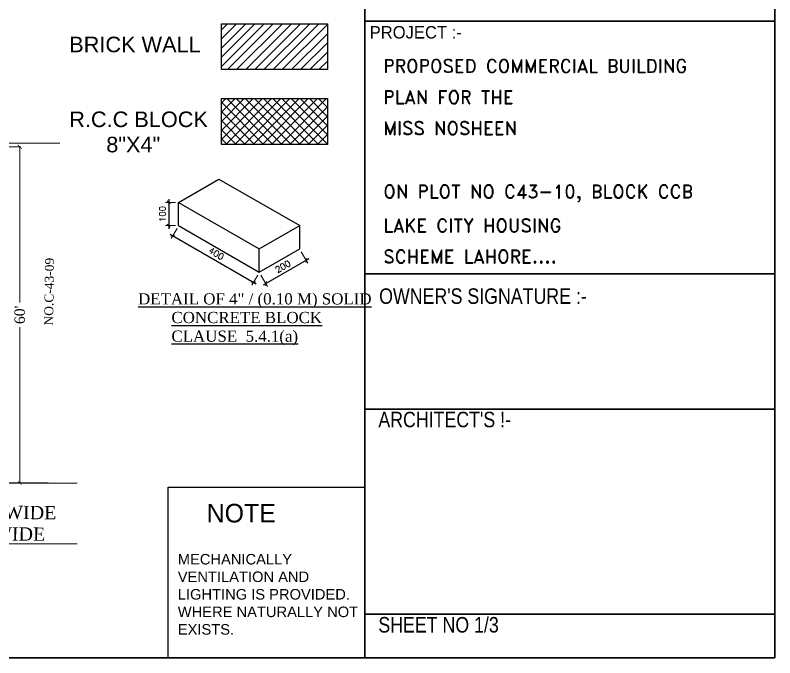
# Model space of a CAD drawing. Header units: inches. Extents: x 137014 to 144844, y -150241 to -148176.
# Drawn here: x 138303 to 138890, y -150239 to -149743 of the extents above; entities that cross this region are included whole.
import ezdxf

# ---------------------------------------------------------------- set-up
doc = ezdxf.new("R2010")
doc.units = ezdxf.units.IN
doc.header["$LTSCALE"] = 15
doc.header["$MEASUREMENT"] = 0
doc.header["$PDMODE"] = 2
doc.layers.get('0').update_dxf_attribs({"linetype": 'CONTINUOUS'})
doc.layers.get('Defpoints').update_dxf_attribs({"linetype": 'CONTINUOUS'})
for name, color, linetype, lineweight in [('DIM1', 9, 'CONTINUOUS', 13), ('DIMENSION', 251, 'CONTINUOUS', 15), ('SEAL', 5, 'CONTINUOUS', 5), ('SIZE', 7, 'CONTINUOUS', 20), ('tex2', 2, 'CONTINUOUS', 0), ('WALL', 1, 'CONTINUOUS', 30)]:
    doc.layers.add(name, color=color, linetype=linetype, lineweight=lineweight)
for name, color, linetype in [('dimenion', 8, 'CONTINUOUS'), ('HATCH', 252, 'CONTINUOUS'), ('LETTERING', 51, 'CONTINUOUS'), ('TEXT', 2, 'CONTINUOUS'), ('W', 2, 'CONTINUOUS'), ('WINDOW', 140, 'CONTINUOUS')]:
    doc.layers.add(name, color=color, linetype=linetype)
doc.styles.add('09 inch', font='arial.ttf', dxfattribs={"height": 9})
doc.styles.add('AR', font='arial.ttf', dxfattribs={"width": 0.7})
doc.styles.add('arial', font='times.ttf')
doc.styles.add('ROMANTIC', font='rom_____.pfb')
doc.styles.add('SIZE', font='comic.ttf', dxfattribs={"height": 6})
doc.styles.get("Standard").update_dxf_attribs({"font": 'romand.shx', "height": 8})
doc.styles.add('style4', font='arial.ttf')
doc.styles.add('times', font='times.ttf', dxfattribs={"height": 6})
doc.styles.add('TITLE', font='technic_.ttf', dxfattribs={"height": 18})
doc.dimstyles.new('ISO-25', dxfattribs={"dimscale": 0.7, "dimtxt": 0.2, "dimasz": 0.15, "dimexe": 0.15, "dimexo": 0.1, "dimgap": 0.1, "dimtad": 0, "dimzin": 1, "dimdsep": 46, "dimtxsty": 'Standard', "dimblk": 'OBLIQUE', "dimcen": 0.25, "dimdle": 0.15, "dimclrd": 4, "dimclre": 4, "dimclrt": 7, "dimadec": 0, "dimazin": 0, "dimtfac": 1, "dimtofl": 0, "dimtmove": 1, "dimatfit": 3, "dimldrblk": 'OBLIQUE', "dimfxl": 0.15, "dimtolj": 1, "dimlwe": 13, "dimarcsym": 0})
doc.dimstyles.new('NAUMAN', dxfattribs={"dimtxt": 7, "dimasz": 3, "dimexe": 0.5, "dimexo": 2, "dimgap": 3, "dimtad": 0, "dimdec": 1, "dimzin": 0, "dimdsep": 46, "dimlunit": 4, "dimtxsty": 'times', "dimblk1": 'ARCHTICK', "dimblk2": 'ARCHTICK', "dimsah": 1, "dimcen": 0, "dimdle": 0.5, "dimclrd": 256, "dimclre": 256, "dimclrt": 2, "dimadec": 0, "dimazin": 0, "dimtfac": 1, "dimtdec": 1, "dimtix": 1, "dimtofl": 0, "dimtmove": 1, "dimatfit": 3, "dimldrblk": 'ARCHTICK', "dimfxl": 4, "dimtolj": 1, "dimtzin": 0, "dimarcsym": 0})

# ---------------------------------------------------------------- blocks, each defined once
blk = doc.blocks.new('_ARCHTICK')
at = {"color": 0, "linetype": 'ByBlock', "const_width": 0.15}
blk.add_lwpolyline([(-0.5, -0.5), (0.5, 0.5)], dxfattribs=at)
blk = doc.blocks.new('*D209')
at = {"layer": 'Defpoints', "color": 0, "ltscale": 5, "transparency": 16777216}
for p in [(138061.83, -141333.18), (138061.83, -141592.75), (138072.95, -141592.75)]:
    blk.add_point(p, dxfattribs=at)
at = {"layer": 'HATCH', "lineweight": -2, "ltscale": 5, "transparency": 16777216}
for p, q in [((138063.83, -141333.18), (138073.45, -141333.18)), ((138072.95, -141332.68), (138072.95, -141453.5)), ((138072.95, -141593.25), (138072.95, -141472.43)), ((138063.83, -141592.75), (138073.45, -141592.75))]:
    blk.add_line(p, q, dxfattribs=at)
at = {"layer": 'HATCH', "lineweight": -2, "ltscale": 5, "transparency": 16777216, "xscale": 3, "yscale": 3, "zscale": 3}
for p, rotation in [((138072.95, -141333.18), 90), ((138072.95, -141592.75), 270)]:
    blk.add_blockref('_ARCHTICK', p, dxfattribs=dict(at, rotation=rotation))
at = {"layer": 'HATCH', "color": 2, "ltscale": 5, "transparency": 16777216, "insert": (138072.95, -141462.96), "char_height": 6, "attachment_point": 5, "rotation": 90, "style": 'times'}
blk.add_mtext("\\A1;{\\H1.333x;60'}", dxfattribs=at)
blk = doc.blocks.new('*D210')
at = {"layer": 'Defpoints', "color": 0, "ltscale": 5, "transparency": 16777216}
for p in [(137934.94, -141592.79), (138061.83, -141592.75), (137934.94, -141600.11)]:
    blk.add_point(p, dxfattribs=at)
at = {"layer": 'HATCH', "lineweight": -2, "ltscale": 5, "transparency": 16777216}
for p, q in [((137934.94, -141594.79), (137934.94, -141600.61)), ((138061.83, -141594.75), (138061.83, -141600.57)), ((137934.44, -141600.11), (137988.91, -141600.09)), ((138062.33, -141600.07), (138007.87, -141600.09))]:
    blk.add_line(p, q, dxfattribs=at)
at = {"layer": 'HATCH', "lineweight": -2, "ltscale": 5, "transparency": 16777216, "xscale": 3, "yscale": 3, "zscale": 3}
for p, rotation in [((137934.94, -141600.11), 180.017741368843), ((138061.83, -141600.07), 0.01774136884298727)]:
    blk.add_blockref('_ARCHTICK', p, dxfattribs=dict(at, rotation=rotation))
at = {"layer": 'HATCH', "color": 2, "ltscale": 5, "transparency": 16777216, "insert": (137998.39, -141600.09), "char_height": 6, "attachment_point": 5, "rotation": 0.01774, "style": 'times'}
blk.add_mtext("\\A1;{\\H1.333x;30'}", dxfattribs=at)
blk = doc.blocks.new('*D211')
at = {"layer": 'Defpoints', "color": 0, "ltscale": 5, "transparency": 16777216}
for p in [(137934.94, -141312.92), (137934.94, -141330.52), (138061.83, -141330.52)]:
    blk.add_point(p, dxfattribs=at)
at = {"layer": 'HATCH', "lineweight": -2, "ltscale": 5, "transparency": 16777216}
for p, q in [((137934.44, -141312.92), (137989.11, -141312.92)), ((137934.94, -141328.52), (137934.94, -141312.42)), ((138062.33, -141312.92), (138007.66, -141312.92)), ((138061.83, -141328.52), (138061.83, -141312.42))]:
    blk.add_line(p, q, dxfattribs=at)
at = {"layer": 'HATCH', "lineweight": -2, "ltscale": 5, "transparency": 16777216, "xscale": 3, "yscale": 3, "zscale": 3, "rotation": 180}
blk.add_blockref('_ARCHTICK', (137934.94, -141312.92), dxfattribs=at)
at = {"layer": 'HATCH', "lineweight": -2, "ltscale": 5, "transparency": 16777216, "xscale": 3, "yscale": 3, "zscale": 3}
blk.add_blockref('_ARCHTICK', (138061.83, -141312.92), dxfattribs=at)
at = {"layer": 'HATCH', "color": 2, "ltscale": 5, "transparency": 16777216, "insert": (137998.39, -141312.92), "char_height": 6, "attachment_point": 5, "style": 'times'}
blk.add_mtext("\\A1;{\\H1.333x;30}'", dxfattribs=at)
blk = doc.blocks.new('*D212')
at = {"layer": 'Defpoints', "color": 0, "ltscale": 5, "transparency": 16777216}
for p in [(137934.94, -141330.52), (137922.93, -141592.79), (137934.94, -141592.79)]:
    blk.add_point(p, dxfattribs=at)
at = {"layer": 'HATCH', "lineweight": -2, "ltscale": 5, "transparency": 16777216}
for p, q in [((137932.94, -141330.52), (137922.43, -141330.52)), ((137922.93, -141330.02), (137922.93, -141452.19)), ((137922.93, -141593.29), (137922.93, -141471.12)), ((137932.94, -141592.79), (137922.43, -141592.79))]:
    blk.add_line(p, q, dxfattribs=at)
at = {"layer": 'HATCH', "lineweight": -2, "ltscale": 5, "transparency": 16777216, "xscale": 3, "yscale": 3, "zscale": 3}
for p, rotation in [((137922.93, -141330.52), 90), ((137922.93, -141592.79), 270)]:
    blk.add_blockref('_ARCHTICK', p, dxfattribs=dict(at, rotation=rotation))
at = {"layer": 'HATCH', "color": 2, "ltscale": 5, "transparency": 16777216, "insert": (137922.93, -141461.65), "char_height": 6, "attachment_point": 5, "rotation": 90, "style": 'times'}
blk.add_mtext("\\A1;{\\H1.333x;60'}", dxfattribs=at)
blk = doc.blocks.new('_OBLIQUE')
at = {"color": 0, "linetype": 'ByBlock'}
blk.add_line((-0.5, -0.5), (0.5, 0.5), dxfattribs=at)
blk = doc.blocks.new('*D83')
at = {"layer": 'Defpoints', "color": 0, "ltscale": 0.5, "transparency": 16777216}
for p in [(85916.898, -3160.176), (85919.496, -3161.676), (85919.31, -3161.998)]:
    blk.add_point(p, dxfattribs=at)
at = {"layer": 'DIM1', "lineweight": 13, "ltscale": 0.5, "transparency": 16777216}
for p, q in [((85916.848, -3160.263), (85916.662, -3160.585)), ((85919.446, -3161.763), (85919.26, -3162.085))]:
    blk.add_line(p, q, dxfattribs=at)
at = {"layer": 'DIM1', "lineweight": -2, "ltscale": 0.5, "transparency": 16777216}
blk.add_line((85916.625, -3160.448), (85919.397, -3162.048), dxfattribs=at)
at = {"layer": 'DIM1', "lineweight": -2, "ltscale": 0.5, "transparency": 16777216, "xscale": 0.1, "yscale": 0.1, "zscale": 0.1}
for p, rotation in [((85916.712, -3160.498), 150.0000000000765), ((85919.31, -3161.998), 330.0000000000765)]:
    blk.add_blockref('_OBLIQUE', p, dxfattribs=dict(at, rotation=rotation))
at = {"layer": 'DIM1', "color": 5, "ltscale": 0.5, "transparency": 16777216, "insert": (85918.112, -3161.073), "char_height": 0.2, "attachment_point": 5, "rotation": 330}
blk.add_mtext('\\A1;400', dxfattribs=at)
blk = doc.blocks.new('*D84')
at = {"layer": 'Defpoints', "color": 0, "ltscale": 0.5, "transparency": 16777216}
for p in [(85920.795, -3160.926), (85919.496, -3161.676), (85919.707, -3162.041)]:
    blk.add_point(p, dxfattribs=at)
at = {"layer": 'DIM1', "lineweight": 13, "ltscale": 0.5, "transparency": 16777216}
for p, q in [((85920.845, -3161.013), (85921.056, -3161.378)), ((85919.546, -3161.763), (85919.757, -3162.128))]:
    blk.add_line(p, q, dxfattribs=at)
at = {"layer": 'DIM1', "lineweight": -2, "ltscale": 0.5, "transparency": 16777216}
blk.add_line((85921.093, -3161.241), (85919.621, -3162.091), dxfattribs=at)
at = {"layer": 'DIM1', "lineweight": -2, "ltscale": 0.5, "transparency": 16777216, "xscale": 0.1, "yscale": 0.1, "zscale": 0.1}
for p, rotation in [((85921.006, -3161.291), 30.00000000006249), ((85919.707, -3162.041), 210.0000000000624)]:
    blk.add_blockref('_OBLIQUE', p, dxfattribs=dict(at, rotation=rotation))
at = {"layer": 'DIM1', "color": 5, "ltscale": 0.5, "transparency": 16777216, "insert": (85920.256, -3161.491), "char_height": 0.2, "attachment_point": 5, "rotation": 30}
blk.add_mtext('\\A1;200', dxfattribs=at)
blk = doc.blocks.new('*D85')
at = {"layer": 'Defpoints', "color": 0, "ltscale": 0.5, "transparency": 16777216}
for p in [(85916.898, -3159.426), (85916.58, -3160.176), (85916.898, -3160.176)]:
    blk.add_point(p, dxfattribs=at)
at = {"layer": 'DIM1', "lineweight": -2, "ltscale": 0.5, "transparency": 16777216}
blk.add_line((85916.58, -3159.326), (85916.58, -3160.276), dxfattribs=at)
at = {"layer": 'DIM1', "lineweight": 13, "ltscale": 0.5, "transparency": 16777216}
for p, q in [((85916.798, -3159.426), (85916.48, -3159.426)), ((85916.798, -3160.176), (85916.48, -3160.176))]:
    blk.add_line(p, q, dxfattribs=at)
at = {"layer": 'DIM1', "lineweight": -2, "ltscale": 0.5, "transparency": 16777216, "xscale": 0.1, "yscale": 0.1, "zscale": 0.1}
for p, rotation in [((85916.58, -3159.426), 90), ((85916.58, -3160.176), 270)]:
    blk.add_blockref('_OBLIQUE', p, dxfattribs=dict(at, rotation=rotation))
at = {"layer": 'DIM1', "color": 5, "ltscale": 0.5, "transparency": 16777216, "insert": (85916.378, -3159.801), "char_height": 0.2, "attachment_point": 5, "rotation": 90}
blk.add_mtext('\\A1;100', dxfattribs=at)
blk = doc.blocks.new('FBRE')
at = {"layer": 'DIMENSION', "ltscale": 3}
for p, q in [((137934.94, -141330.52), (137884.05, -141330.52)), ((138061.83, -141330.52), (138103.89, -141330.52)), ((137934.94, -141592.79), (138117.37, -141592.79)), ((137896.67, -141639.85), (138117.37, -141639.85))]:
    blk.add_line(p, q, dxfattribs=at)
at = {"layer": 'HATCH', "ltscale": 5}
for p, q in [((137934.94, -141592.79), (137903.59, -141592.79)), ((138094.9, -141592.79), (138061.83, -141592.75))]:
    blk.add_line(p, q, dxfattribs=at)
at = {"layer": 'WALL', "ltscale": 5}
for p, q in [((137934.94, -141330.52), (137934.94, -141592.79)), ((137940.44, -141330.52), (138061.9, -141330.52)), ((138061.83, -141330.52), (138061.83, -141592.75)), ((138061.83, -141592.75), (137934.94, -141592.79))]:
    blk.add_line(p, q, dxfattribs=at)
at = {"layer": 'WALL', "ltscale": 3}
for p, q in [((137934.94, -141592.79), (137934.94, -141330.52)), ((137934.94, -141330.52), (138061.83, -141330.52))]:
    blk.add_line(p, q, dxfattribs=at)
at = {"layer": 'tex2', "ltscale": 3, "char_height": 9.83, "width": 52.3185, "attachment_point": 5, "style": 'times'}
for s, insert in [('C-43-67', (138001.88, -141296.71)), ('\\A1;SITE', (138001.88, -141429.62)), ('\\A1;NO.', (138001.94, -141443.41)), ('C-43-10', (138001.88, -141476.8))]:
    blk.add_mtext(s, dxfattribs=dict(at, insert=insert))
at = {"layer": 'tex2', "ltscale": 3, "attachment_point": 5, "style": 'times'}
for s, insert, char_height, width, rotation in [('NO.C-43-09', (138095.67, -141445.08), 6.881, 64.1062, 89.22007), ('NO. C-43-11', (137902.3, -141464.62), 6.8813, 115.8155, 89.22007), ('PARKING      50\'-0"        WIDE', (138000.87, -141614.95), 10.24, 277.2, 359.46747), ('ROAD      100\'-0"        WIDE', (138000.87, -141631.58), 10.24, 277.2, 359.46747)]:
    blk.add_mtext(s, dxfattribs=dict(at, insert=insert, char_height=char_height, width=width, rotation=rotation))
at = {"layer": 'TEXT', "style": 'AR'}
blk.add_text('%%USITE PLAN', height=11.52, rotation=359.70598, dxfattribs=at).set_placement((137924.42, -141655.46))
at = {"layer": 'TEXT'}
blk.add_text('SCALE.1/32"=1\'-0"', height=5.12, rotation=359.70598, dxfattribs=at).set_placement((137926.66, -141668.99))
at = {"layer": 'HATCH', "ltscale": 5}
for p1, p2, distance, text, picture, middle in [((138061.83, -141330.52), (137934.94, -141330.52), -17.6, "{\\H1.333x;30}'", '*D211', (137998.39, -141312.92)), ((137934.94, -141330.52), (137934.94, -141592.79), -12.01, "{\\H1.333x;60'}", '*D212', (137922.93, -141461.65)), ((138061.83, -141333.18), (138061.83, -141592.75), 11.12, "{\\H1.333x;60'}", '*D209', (138072.95, -141462.96)), ((138061.83, -141592.75), (137934.94, -141592.79), 7.32, "{\\H1.333x;30'}", '*D210', (137998.39, -141600.09))]:
    dim = blk.add_aligned_dim(p1=p1, p2=p2, distance=distance, text=text, dimstyle='NAUMAN', dxfattribs=at)
    dim.commit()
    dim.dimension.update_dxf_attribs({"geometry": picture, "text_midpoint": middle})
blk = doc.blocks.new('FGB')
at = {"layer": 'W', "ltscale": 15}
for p, q in [((85916.898, -3159.426), (85918.197, -3158.676)), ((85918.197, -3158.676), (85920.795, -3160.176)), ((85916.898, -3160.176), (85916.898, -3159.426)), ((85916.898, -3159.426), (85919.496, -3160.926)), ((85916.898, -3160.176), (85919.496, -3161.676)), ((85919.496, -3160.926), (85920.795, -3160.176)), ((85920.795, -3160.926), (85920.795, -3160.176)), ((85919.496, -3161.676), (85920.795, -3160.926)), ((85919.496, -3161.676), (85919.496, -3160.926))]:
    blk.add_line(p, q, dxfattribs=at)
at = {"layer": 'TEXT', "ltscale": 0.5, "insert": (85915.097, -3162.35), "char_height": 0.36, "width": 7.78141, "attachment_point": 1, "style": 'arial'}
blk.add_mtext('\\pi0.4946;{\\LDETAIL OF 4" / (0.10 M) SOLID \\P\\pi1.57;CONCRETE BLOCK\\PCLAUSE  5.4.1(a)}', dxfattribs=at)
at = {"layer": 'DIM1', "ltscale": 0.5}
for p1, p2, distance, text, picture, middle in [((85916.898, -3159.426), (85916.898, -3160.176), -0.318, '100', '*D85', (85916.378, -3159.801)), ((85916.898, -3160.176), (85919.496, -3161.676), -0.372, '400', '*D83', (85918.112, -3161.073)), ((85920.795, -3160.926), (85919.496, -3161.676), 0.422, '200', '*D84', (85920.256, -3161.491))]:
    dim = blk.add_aligned_dim(p1=p1, p2=p2, distance=distance, text=text, dimstyle='ISO-25', override={"dimfxl": 0.75}, dxfattribs=at)
    dim.commit()
    dim.dimension.update_dxf_attribs({"geometry": picture, "text_midpoint": middle})

msp = doc.modelspace()

# ---------------------------------------------------------------- hatches: boundary and pattern name
at = {"layer": 'HATCH'}
h = msp.add_hatch(dxfattribs=at)
h.set_pattern_fill('ANSI31', color=256, scale=40)
h.set_pattern_definition([(45, (52364.983, -146564.8987), (-3.5355339, 3.5355339), [])])
h.paths.add_polyline_path([(138543.83177, -149749.62917), (138462.03355, -149749.62917), (138462.03355, -149785.01627), (138543.83177, -149785.01627)])
h = msp.add_hatch(dxfattribs=at)
h.set_pattern_fill('ANSI37', color=256, scale=40)
h.set_pattern_definition([(45, (52364.983, -146564.8987), (-3.5355339, 3.5355339), []), (135, (52364.983, -146564.8987), (-3.5355339, -3.5355339), [])])
h.paths.add_polyline_path([(138543.83177, -149807.40934), (138462.03355, -149807.40934), (138462.03355, -149842.79645), (138543.83177, -149842.79645)])

# ---------------------------------------------------------------- linework, layer by layer
at = {"layer": 'dimenion', "ltscale": 5}
for p, q in [((138420.93465, -150239.08812), (138420.93465, -150107.25328)), ((138420.93465, -150107.25328), (138572.71063, -150107.25328))]:
    msp.add_line(p, q, dxfattribs=at)
at = {"layer": 'DIMENSION', "ltscale": 5}
for p in [(138572.71063, -150107.25328), (138420.93465, -150239.08812)]:
    msp.add_line(p, (138572.71063, -150239.08812), dxfattribs=at)
at = {"layer": 'WALL'}
for p, q in [((138889.51063, -148463.08812), (138889.51063, -150239.08812)), ((138572.71063, -150239.08812), (138572.71063, -149115.1702)), ((138889.51063, -149747.54788), (138572.71063, -149747.54788)), ((138572.71063, -149942.61261), (138889.51063, -149942.61261)), ((138572.71063, -150047.02797), (138889.51063, -150047.02797)), ((138572.71063, -150205.49699), (138889.51063, -150205.49699))]:
    msp.add_line(p, q, dxfattribs=at)
at = {"layer": 'WALL', "ltscale": 3}
msp.add_line((137113.51063, -150239.08812), (138889.51063, -150239.08812), dxfattribs=at)
msp.add_line((137113.51063, -150239.08812), (138889.51063, -150239.08812), dxfattribs=at)
at = {"layer": 'WINDOW'}
for points in [[(138462.03355, -149749.62917), (138543.83177, -149749.62917), (138543.83177, -149785.01627), (138462.03355, -149785.01627)], [(138462.03355, -149807.40934), (138543.83177, -149807.40934), (138543.83177, -149842.79645), (138462.03355, -149842.79645)]]:
    msp.add_lwpolyline(points, close=True, dxfattribs=at)

# ---------------------------------------------------------------- block references
at = {"layer": 'DIMENSION'}
msp.add_blockref('FBRE', (233.26594, -8511.35285), dxfattribs=at)
at = {"layer": 'HATCH', "xscale": 24, "yscale": 24, "zscale": 24}
msp.add_blockref('FGB', (-1923576.62695, -74061.2524), dxfattribs=at)

# ---------------------------------------------------------------- texts
at = {"linetype": 'Continuous', "style": 'ROMANTIC'}
msp.add_text('NOTE', height=14.364, dxfattribs=at).set_placement((138450.62511, -150134.59187))
at = {"color": 1, "ltscale": 30, "insert": (138428.28565, -150158.92896), "char_height": 8.1225, "width": 145.7400099, "attachment_point": 1, "style": '09 inch'}
msp.add_mtext('MECHANICALLY VENTILATION AND LIGHTING IS PROVIDED. WHERE NATURALLY NOT EXISTS.', dxfattribs=at)
at = {"layer": 'LETTERING', "style": 'TITLE'}
for s, p in [("OWNER'S SIGNATURE :-", (138583.84904, -149965.85294)), ("ARCHITECT'S !-", (138583.23167, -150061.11726)), ('SHEET NO 1/3', (138583.23167, -150219.58628))]:
    msp.add_text(s, height=11.9776608, dxfattribs=at).set_placement(p)
at = {"layer": 'SEAL'}
for s, p in [('PROPOSED COMMERCIAL BUILDING ', (138587.05324, -149787.33944)), ('PLAN FOR THE', (138587.05324, -149811.33944)), ('MISS NOSHEEN', (138587.05324, -149835.33944)), ('ON PLOT NO C43-10, BLOCK CCB ', (138587.05689, -149884.30305)), ('LAKE CITY HOUSING', (138587.05689, -149910.47025)), ('SCHEME LAHORE....', (138587.05689, -149934.47025))]:
    msp.add_text(s, height=10.2603417, dxfattribs=at).set_placement(p)
at = {"layer": 'SIZE', "style": 'SIZE'}
msp.add_text('PROJECT :-', height=9.582129, dxfattribs=at).set_placement((138576.52184, -149760.98819))
at = {"layer": 'TEXT', "style": 'style4'}
for s, p in [('BRICK WALL', (138344.42782, -149771.59191)), ('R.C.C BLOCK', (138344.42782, -149829.37209)), ('8"X4"', (138373.00287, -149848.85291))]:
    msp.add_text(s, height=12, dxfattribs=at).set_placement(p)

doc.saveas('drawing.dxf')
